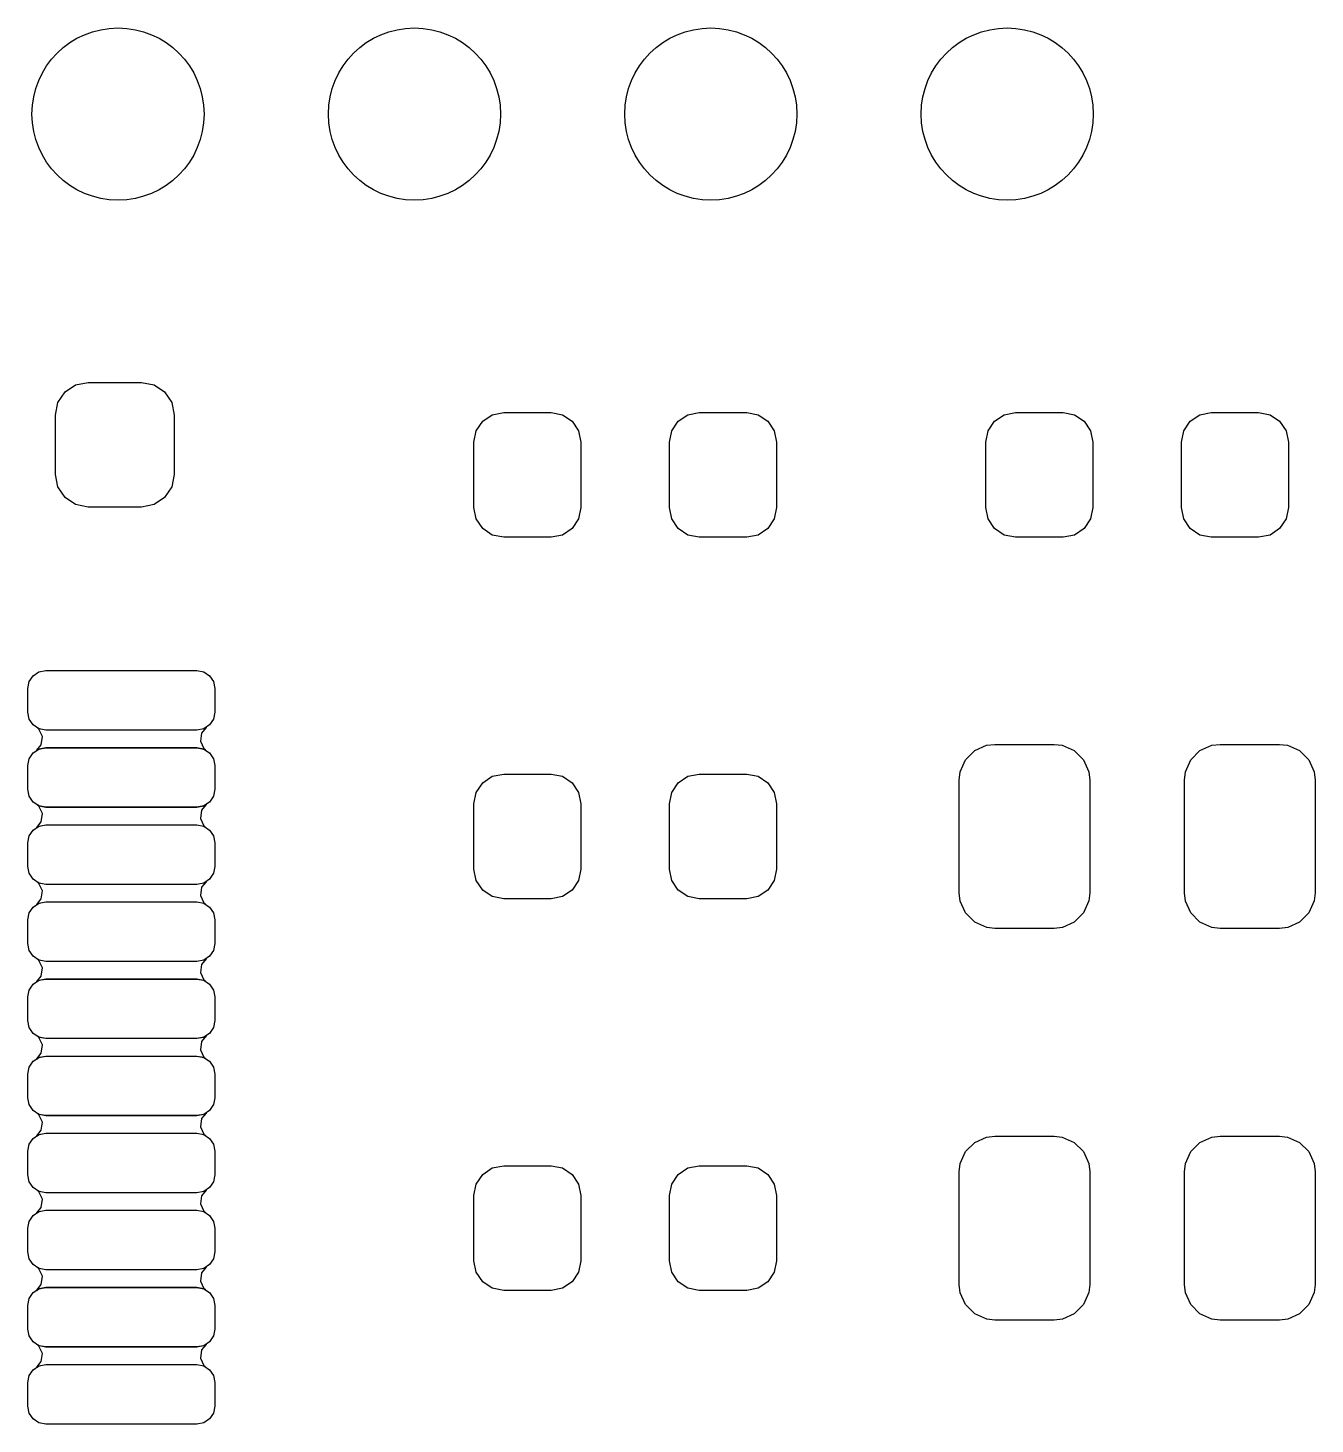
# Model space of a CAD drawing. Extents: x 123.1 to 169.3, y -139.9 to -48.2.
# Drawn here: x 156.51 to 167.36, y -108.33 to -96.56 of the extents above; entities that cross this region are included whole.
import ezdxf

# ---------------------------------------------------------------- set-up
doc = ezdxf.new("R2010")
doc.units = 0
doc.layers.add('BLACK', color=7, linetype='CONTINUOUS')

msp = doc.modelspace()

# ---------------------------------------------------------------- linework, layer by layer
at = {"layer": 'BLACK', "linetype": 'CONTINUOUS'}
for p, q in [((156.819, -99.6308), (156.908, -99.571)), ((156.908, -99.571), (157.014, -99.55)), ((157.014, -99.55), (157.464, -99.55)), ((157.464, -99.55), (157.57, -99.571)), ((157.57, -99.571), (157.659, -99.6308)), ((156.759, -99.7204), (156.819, -99.6308)), ((157.659, -99.6308), (157.719, -99.7204)), ((156.738, -99.826), (156.759, -99.7204)), ((157.719, -99.7204), (157.74, -99.826)), ((160.423, -99.8231), (160.519, -99.804)), ((160.519, -99.804), (160.919, -99.804)), ((160.919, -99.804), (161.015, -99.8231)), ((162.073, -99.8231), (162.169, -99.804)), ((162.169, -99.804), (162.569, -99.804)), ((162.569, -99.804), (162.665, -99.8231)), ((164.741, -99.8231), (164.837, -99.804)), ((164.837, -99.804), (165.237, -99.804)), ((165.237, -99.804), (165.333, -99.8231)), ((166.391, -99.8231), (166.487, -99.804)), ((166.487, -99.804), (166.887, -99.804)), ((166.887, -99.804), (166.983, -99.8231)), ((156.738, -100.326), (156.738, -99.826)), ((157.74, -99.826), (157.74, -100.326)), ((160.287, -99.9589), (160.342, -99.8775)), ((160.342, -99.8775), (160.423, -99.8231)), ((161.015, -99.8231), (161.096, -99.8775)), ((161.096, -99.8775), (161.151, -99.9589)), ((161.937, -99.9589), (161.992, -99.8775)), ((161.992, -99.8775), (162.073, -99.8231)), ((162.665, -99.8231), (162.746, -99.8775)), ((162.746, -99.8775), (162.801, -99.9589)), ((164.605, -99.9589), (164.66, -99.8775)), ((164.66, -99.8775), (164.741, -99.8231)), ((165.333, -99.8231), (165.414, -99.8775)), ((165.414, -99.8775), (165.469, -99.9589)), ((166.255, -99.9589), (166.31, -99.8775)), ((166.31, -99.8775), (166.391, -99.8231)), ((166.983, -99.8231), (167.064, -99.8775)), ((167.064, -99.8775), (167.119, -99.9589)), ((160.268, -100.055), (160.287, -99.9589)), ((161.151, -99.9589), (161.17, -100.055)), ((161.918, -100.055), (161.937, -99.9589)), ((162.801, -99.9589), (162.82, -100.055)), ((164.586, -100.055), (164.605, -99.9589)), ((165.469, -99.9589), (165.488, -100.055)), ((166.236, -100.055), (166.255, -99.9589)), ((167.119, -99.9589), (167.138, -100.055)), ((160.268, -100.605), (160.268, -100.055)), ((161.17, -100.055), (161.17, -100.605)), ((161.918, -100.605), (161.918, -100.055)), ((162.82, -100.055), (162.82, -100.605)), ((164.586, -100.605), (164.586, -100.055)), ((165.488, -100.055), (165.488, -100.605)), ((166.236, -100.605), (166.236, -100.055)), ((167.138, -100.055), (167.138, -100.605)), ((156.759, -100.432), (156.738, -100.326)), ((157.74, -100.326), (157.719, -100.432)), ((156.819, -100.521), (156.759, -100.432)), ((157.719, -100.432), (157.659, -100.521)), ((156.908, -100.581), (156.819, -100.521)), ((157.014, -100.602), (156.908, -100.581)), ((157.464, -100.602), (157.014, -100.602)), ((157.57, -100.581), (157.464, -100.602)), ((157.659, -100.521), (157.57, -100.581)), ((160.287, -100.701), (160.268, -100.605)), ((161.17, -100.605), (161.151, -100.701)), ((161.937, -100.701), (161.918, -100.605)), ((162.82, -100.605), (162.801, -100.701)), ((164.605, -100.701), (164.586, -100.605)), ((165.488, -100.605), (165.469, -100.701)), ((166.255, -100.701), (166.236, -100.605)), ((167.138, -100.605), (167.119, -100.701)), ((160.342, -100.782), (160.287, -100.701)), ((161.151, -100.701), (161.096, -100.782)), ((161.992, -100.782), (161.937, -100.701)), ((162.801, -100.701), (162.746, -100.782)), ((164.66, -100.782), (164.605, -100.701)), ((165.469, -100.701), (165.414, -100.782)), ((166.31, -100.782), (166.255, -100.701)), ((167.119, -100.701), (167.064, -100.782)), ((160.423, -100.837), (160.342, -100.782)), ((160.519, -100.856), (160.423, -100.837)), ((160.919, -100.856), (160.519, -100.856)), ((161.015, -100.837), (160.919, -100.856)), ((161.096, -100.782), (161.015, -100.837)), ((162.073, -100.837), (161.992, -100.782)), ((162.169, -100.856), (162.073, -100.837)), ((162.569, -100.856), (162.169, -100.856)), ((162.665, -100.837), (162.569, -100.856)), ((162.746, -100.782), (162.665, -100.837)), ((164.741, -100.837), (164.66, -100.782)), ((164.837, -100.856), (164.741, -100.837)), ((165.237, -100.856), (164.837, -100.856)), ((165.333, -100.837), (165.237, -100.856)), ((165.414, -100.782), (165.333, -100.837)), ((166.391, -100.837), (166.31, -100.782)), ((166.487, -100.856), (166.391, -100.837)), ((166.887, -100.856), (166.487, -100.856)), ((166.983, -100.837), (166.887, -100.856)), ((167.064, -100.782), (166.983, -100.837)), ((156.517, -102.073), (156.55, -102.024)), ((156.55, -102.024), (156.599, -101.991)), ((156.599, -101.991), (156.657, -101.98)), ((156.657, -101.98), (157.932, -101.98)), ((157.932, -101.98), (157.99, -101.991)), ((157.99, -101.991), (158.039, -102.024)), ((158.039, -102.024), (158.072, -102.073)), ((156.506, -102.131), (156.517, -102.073)), ((156.506, -102.331), (156.506, -102.131)), ((158.072, -102.073), (158.083, -102.131)), ((158.083, -102.131), (158.083, -102.331)), ((156.517, -102.389), (156.506, -102.331)), ((156.55, -102.438), (156.517, -102.389)), ((158.072, -102.389), (158.039, -102.438)), ((158.083, -102.331), (158.072, -102.389)), ((156.599, -102.471), (156.55, -102.438)), ((156.589, -102.464), (156.59, -102.463)), ((156.589, -102.466), (156.589, -102.464)), ((156.598, -102.474), (156.589, -102.466)), ((156.59, -102.463), (156.592, -102.463)), ((156.592, -102.463), (156.6, -102.469)), ((156.628, -102.536), (156.598, -102.474)), ((156.657, -102.482), (156.599, -102.471)), ((156.6, -102.469), (156.657, -102.48)), ((156.657, -102.48), (157.932, -102.48)), ((157.932, -102.482), (156.657, -102.482)), ((157.932, -102.48), (157.989, -102.469)), ((157.99, -102.471), (157.932, -102.482)), ((157.97, -102.507), (157.961, -102.576)), ((158.009, -102.46), (157.97, -102.507)), ((157.989, -102.469), (158.006, -102.457)), ((158.039, -102.438), (157.99, -102.471)), ((158.006, -102.457), (158.008, -102.457)), ((158.008, -102.457), (158.01, -102.458)), ((158.01, -102.458), (158.009, -102.46)), ((156.58, -102.652), (156.619, -102.605)), ((156.599, -102.641), (156.657, -102.63)), ((156.657, -102.632), (156.6, -102.643)), ((156.619, -102.605), (156.628, -102.536)), ((156.657, -102.63), (157.932, -102.63)), ((157.932, -102.632), (156.657, -102.632)), ((157.932, -102.63), (157.99, -102.641)), ((157.989, -102.643), (157.932, -102.632)), ((157.961, -102.576), (157.991, -102.638)), ((164.492, -102.655), (164.592, -102.61)), ((164.592, -102.61), (164.662, -102.602)), ((164.662, -102.602), (165.162, -102.602)), ((165.162, -102.602), (165.231, -102.61)), ((165.231, -102.61), (165.332, -102.655)), ((166.392, -102.655), (166.492, -102.61)), ((166.492, -102.61), (166.562, -102.602)), ((166.562, -102.602), (167.062, -102.602)), ((167.062, -102.602), (167.131, -102.61)), ((167.131, -102.61), (167.232, -102.655)), ((156.506, -102.781), (156.517, -102.723)), ((156.517, -102.723), (156.55, -102.674)), ((156.55, -102.674), (156.599, -102.641)), ((156.579, -102.654), (156.58, -102.652)), ((156.581, -102.655), (156.579, -102.654)), ((156.583, -102.655), (156.581, -102.655)), ((156.6, -102.643), (156.583, -102.655)), ((157.997, -102.649), (157.989, -102.643)), ((157.99, -102.641), (158.039, -102.674)), ((157.991, -102.638), (158, -102.646)), ((157.999, -102.649), (157.997, -102.649)), ((158, -102.648), (157.999, -102.649)), ((158, -102.646), (158, -102.648)), ((158.039, -102.674), (158.072, -102.723)), ((158.072, -102.723), (158.083, -102.781)), ((164.369, -102.834), (164.414, -102.733)), ((164.414, -102.733), (164.492, -102.655)), ((165.332, -102.655), (165.41, -102.733)), ((165.41, -102.733), (165.455, -102.833)), ((166.269, -102.834), (166.314, -102.733)), ((166.314, -102.733), (166.392, -102.655)), ((167.232, -102.655), (167.31, -102.733)), ((167.31, -102.733), (167.355, -102.833)), ((156.506, -102.981), (156.506, -102.781)), ((158.083, -102.781), (158.083, -102.981)), ((160.423, -102.871), (160.519, -102.852)), ((160.519, -102.852), (160.919, -102.852)), ((160.919, -102.852), (161.015, -102.871)), ((162.073, -102.871), (162.169, -102.852)), ((162.169, -102.852), (162.569, -102.852)), ((162.569, -102.852), (162.665, -102.871)), ((164.361, -102.903), (164.369, -102.834)), ((165.455, -102.833), (165.463, -102.903)), ((166.261, -102.903), (166.269, -102.834)), ((167.355, -102.833), (167.363, -102.903)), ((156.517, -103.039), (156.506, -102.981)), ((158.083, -102.981), (158.072, -103.039)), ((160.287, -103.007), (160.342, -102.926)), ((160.342, -102.926), (160.423, -102.871)), ((161.015, -102.871), (161.096, -102.926)), ((161.096, -102.926), (161.151, -103.007)), ((161.937, -103.007), (161.992, -102.926)), ((161.992, -102.926), (162.073, -102.871)), ((162.665, -102.871), (162.746, -102.926)), ((162.746, -102.926), (162.801, -103.007)), ((164.361, -103.853), (164.361, -102.903)), ((165.463, -102.903), (165.463, -103.853)), ((166.261, -103.853), (166.261, -102.903)), ((167.363, -102.903), (167.363, -103.853)), ((156.55, -103.088), (156.517, -103.039)), ((156.599, -103.121), (156.55, -103.088)), ((158.039, -103.088), (157.99, -103.121)), ((158.072, -103.039), (158.039, -103.088)), ((160.268, -103.103), (160.287, -103.007)), ((160.268, -103.653), (160.268, -103.103)), ((161.151, -103.007), (161.17, -103.103)), ((161.17, -103.103), (161.17, -103.653)), ((161.918, -103.103), (161.937, -103.007)), ((161.918, -103.653), (161.918, -103.103)), ((162.801, -103.007), (162.82, -103.103)), ((162.82, -103.103), (162.82, -103.653)), ((156.589, -103.114), (156.59, -103.113)), ((156.589, -103.116), (156.589, -103.114)), ((156.598, -103.124), (156.589, -103.116)), ((156.59, -103.113), (156.592, -103.113)), ((156.592, -103.113), (156.6, -103.119)), ((156.628, -103.186), (156.598, -103.124)), ((156.657, -103.132), (156.599, -103.121)), ((156.6, -103.119), (156.657, -103.13)), ((156.619, -103.255), (156.628, -103.186)), ((156.657, -103.13), (157.932, -103.13)), ((157.932, -103.132), (156.657, -103.132)), ((157.932, -103.13), (157.989, -103.119)), ((157.99, -103.121), (157.932, -103.132)), ((157.97, -103.157), (157.961, -103.226)), ((158.009, -103.11), (157.97, -103.157)), ((157.989, -103.119), (158.006, -103.107)), ((158.006, -103.107), (158.008, -103.107)), ((158.008, -103.107), (158.01, -103.108)), ((158.01, -103.108), (158.009, -103.11)), ((156.517, -103.373), (156.55, -103.324)), ((156.55, -103.324), (156.599, -103.291)), ((156.579, -103.304), (156.58, -103.302)), ((156.581, -103.305), (156.579, -103.304)), ((156.58, -103.302), (156.619, -103.255)), ((156.583, -103.305), (156.581, -103.305)), ((156.6, -103.293), (156.583, -103.305)), ((156.599, -103.291), (156.657, -103.28)), ((156.657, -103.282), (156.6, -103.293)), ((156.657, -103.28), (157.932, -103.28)), ((157.932, -103.282), (156.657, -103.282)), ((157.932, -103.28), (157.99, -103.291)), ((157.989, -103.293), (157.932, -103.282)), ((157.961, -103.226), (157.991, -103.288)), ((157.997, -103.299), (157.989, -103.293)), ((157.99, -103.291), (158.039, -103.324)), ((157.991, -103.288), (158, -103.296)), ((157.999, -103.299), (157.997, -103.299)), ((158, -103.298), (157.999, -103.299)), ((158, -103.296), (158, -103.298)), ((158.039, -103.324), (158.072, -103.373)), ((156.506, -103.431), (156.517, -103.373)), ((156.506, -103.631), (156.506, -103.431)), ((158.072, -103.373), (158.083, -103.431)), ((158.083, -103.431), (158.083, -103.631)), ((156.517, -103.689), (156.506, -103.631)), ((156.55, -103.738), (156.517, -103.689)), ((158.072, -103.689), (158.039, -103.738)), ((158.083, -103.631), (158.072, -103.689)), ((160.287, -103.749), (160.268, -103.653)), ((161.17, -103.653), (161.151, -103.749)), ((161.937, -103.749), (161.918, -103.653)), ((162.82, -103.653), (162.801, -103.749)), ((156.599, -103.771), (156.55, -103.738)), ((156.589, -103.764), (156.59, -103.763)), ((156.589, -103.766), (156.589, -103.764)), ((156.598, -103.774), (156.589, -103.766)), ((156.59, -103.763), (156.592, -103.763)), ((156.592, -103.763), (156.6, -103.769)), ((156.628, -103.836), (156.598, -103.774)), ((156.657, -103.782), (156.599, -103.771)), ((156.6, -103.769), (156.657, -103.78)), ((156.657, -103.78), (157.932, -103.78)), ((157.932, -103.782), (156.657, -103.782)), ((157.932, -103.78), (157.989, -103.769)), ((157.99, -103.771), (157.932, -103.782)), ((157.97, -103.807), (157.961, -103.876)), ((158.009, -103.76), (157.97, -103.807)), ((157.989, -103.769), (158.006, -103.757)), ((158.039, -103.738), (157.99, -103.771)), ((158.006, -103.757), (158.008, -103.757)), ((158.008, -103.757), (158.01, -103.758)), ((158.01, -103.758), (158.009, -103.76)), ((160.342, -103.83), (160.287, -103.749)), ((161.151, -103.749), (161.096, -103.83)), ((161.992, -103.83), (161.937, -103.749)), ((162.801, -103.749), (162.746, -103.83)), ((156.58, -103.952), (156.619, -103.905)), ((156.619, -103.905), (156.628, -103.836)), ((157.961, -103.876), (157.991, -103.938)), ((160.423, -103.885), (160.342, -103.83)), ((160.519, -103.904), (160.423, -103.885)), ((160.919, -103.904), (160.519, -103.904)), ((161.015, -103.885), (160.919, -103.904)), ((161.096, -103.83), (161.015, -103.885)), ((162.073, -103.885), (161.992, -103.83)), ((162.169, -103.904), (162.073, -103.885)), ((162.569, -103.904), (162.169, -103.904)), ((162.665, -103.885), (162.569, -103.904)), ((162.746, -103.83), (162.665, -103.885)), ((164.369, -103.923), (164.361, -103.853)), ((164.414, -104.023), (164.369, -103.923)), ((165.455, -103.922), (165.41, -104.023)), ((165.463, -103.853), (165.455, -103.922)), ((166.269, -103.923), (166.261, -103.853)), ((166.314, -104.023), (166.269, -103.923)), ((167.355, -103.922), (167.31, -104.023)), ((167.363, -103.853), (167.355, -103.922)), ((156.506, -104.081), (156.517, -104.023)), ((156.517, -104.023), (156.55, -103.974)), ((156.55, -103.974), (156.599, -103.941)), ((156.579, -103.954), (156.58, -103.952)), ((156.581, -103.955), (156.579, -103.954)), ((156.583, -103.955), (156.581, -103.955)), ((156.6, -103.943), (156.583, -103.955)), ((156.599, -103.941), (156.657, -103.93)), ((156.657, -103.932), (156.6, -103.943)), ((156.657, -103.93), (157.932, -103.93)), ((157.932, -103.932), (156.657, -103.932)), ((157.932, -103.93), (157.99, -103.941)), ((157.989, -103.943), (157.932, -103.932)), ((157.997, -103.949), (157.989, -103.943)), ((157.99, -103.941), (158.039, -103.974)), ((157.991, -103.938), (158, -103.946)), ((157.999, -103.949), (157.997, -103.949)), ((158, -103.948), (157.999, -103.949)), ((158, -103.946), (158, -103.948)), ((158.039, -103.974), (158.072, -104.023)), ((158.072, -104.023), (158.083, -104.081)), ((164.492, -104.101), (164.414, -104.023)), ((165.41, -104.023), (165.332, -104.101)), ((166.392, -104.101), (166.314, -104.023)), ((167.31, -104.023), (167.232, -104.101)), ((156.506, -104.281), (156.506, -104.081)), ((158.083, -104.081), (158.083, -104.281)), ((164.593, -104.146), (164.492, -104.101)), ((164.662, -104.154), (164.593, -104.146)), ((165.162, -104.154), (164.662, -104.154)), ((165.232, -104.146), (165.162, -104.154)), ((165.332, -104.101), (165.232, -104.146)), ((166.493, -104.146), (166.392, -104.101)), ((166.562, -104.154), (166.493, -104.146)), ((167.062, -104.154), (166.562, -104.154)), ((167.132, -104.146), (167.062, -104.154)), ((167.232, -104.101), (167.132, -104.146)), ((156.517, -104.339), (156.506, -104.281)), ((156.55, -104.388), (156.517, -104.339)), ((156.599, -104.421), (156.55, -104.388)), ((158.039, -104.388), (157.99, -104.421)), ((158.072, -104.339), (158.039, -104.388)), ((158.083, -104.281), (158.072, -104.339)), ((156.589, -104.414), (156.59, -104.413)), ((156.589, -104.416), (156.589, -104.414)), ((156.598, -104.424), (156.589, -104.416)), ((156.59, -104.413), (156.592, -104.413)), ((156.592, -104.413), (156.6, -104.419)), ((156.628, -104.486), (156.598, -104.424)), ((156.657, -104.432), (156.599, -104.421)), ((156.6, -104.419), (156.657, -104.43)), ((156.619, -104.555), (156.628, -104.486)), ((156.657, -104.43), (157.932, -104.43)), ((157.932, -104.432), (156.657, -104.432)), ((157.932, -104.43), (157.989, -104.419)), ((157.99, -104.421), (157.932, -104.432)), ((157.97, -104.457), (157.961, -104.526)), ((158.009, -104.41), (157.97, -104.457)), ((157.989, -104.419), (158.006, -104.407)), ((158.006, -104.407), (158.008, -104.407)), ((158.008, -104.407), (158.01, -104.408)), ((158.01, -104.408), (158.009, -104.41)), ((156.517, -104.673), (156.55, -104.624)), ((156.55, -104.624), (156.599, -104.591)), ((156.579, -104.604), (156.58, -104.602)), ((156.581, -104.605), (156.579, -104.604)), ((156.58, -104.602), (156.619, -104.555)), ((156.583, -104.605), (156.581, -104.605)), ((156.6, -104.593), (156.583, -104.605)), ((156.599, -104.591), (156.657, -104.58)), ((156.657, -104.582), (156.6, -104.593)), ((156.657, -104.58), (157.932, -104.58)), ((157.932, -104.582), (156.657, -104.582)), ((157.932, -104.58), (157.99, -104.591)), ((157.989, -104.593), (157.932, -104.582)), ((157.961, -104.526), (157.991, -104.588)), ((157.997, -104.599), (157.989, -104.593)), ((157.99, -104.591), (158.039, -104.624)), ((157.991, -104.588), (158, -104.596)), ((157.999, -104.599), (157.997, -104.599)), ((158, -104.598), (157.999, -104.599)), ((158, -104.596), (158, -104.598)), ((158.039, -104.624), (158.072, -104.673)), ((156.506, -104.731), (156.517, -104.673)), ((156.506, -104.931), (156.506, -104.731)), ((158.072, -104.673), (158.083, -104.731)), ((158.083, -104.731), (158.083, -104.931)), ((156.517, -104.989), (156.506, -104.931)), ((158.083, -104.931), (158.072, -104.989)), ((156.55, -105.038), (156.517, -104.989)), ((156.599, -105.071), (156.55, -105.038)), ((156.589, -105.064), (156.59, -105.063)), ((156.589, -105.066), (156.589, -105.064)), ((156.598, -105.074), (156.589, -105.066)), ((156.59, -105.063), (156.592, -105.063)), ((156.592, -105.063), (156.6, -105.069)), ((156.628, -105.136), (156.598, -105.074)), ((156.657, -105.082), (156.599, -105.071)), ((156.6, -105.069), (156.657, -105.08)), ((156.657, -105.08), (157.932, -105.08)), ((157.932, -105.082), (156.657, -105.082)), ((157.932, -105.08), (157.989, -105.069)), ((157.99, -105.071), (157.932, -105.082)), ((158.009, -105.06), (157.97, -105.107)), ((157.989, -105.069), (158.006, -105.057)), ((158.039, -105.038), (157.99, -105.071)), ((158.006, -105.057), (158.008, -105.057)), ((158.008, -105.057), (158.01, -105.058)), ((158.01, -105.058), (158.009, -105.06)), ((158.072, -104.989), (158.039, -105.038)), ((156.58, -105.252), (156.619, -105.205)), ((156.619, -105.205), (156.628, -105.136)), ((157.97, -105.107), (157.961, -105.176)), ((157.961, -105.176), (157.991, -105.238)), ((156.506, -105.381), (156.517, -105.323)), ((156.517, -105.323), (156.55, -105.274)), ((156.55, -105.274), (156.599, -105.241)), ((156.579, -105.254), (156.58, -105.252)), ((156.581, -105.255), (156.579, -105.254)), ((156.583, -105.255), (156.581, -105.255)), ((156.6, -105.243), (156.583, -105.255)), ((156.599, -105.241), (156.657, -105.23)), ((156.657, -105.232), (156.6, -105.243)), ((156.657, -105.23), (157.932, -105.23)), ((157.932, -105.232), (156.657, -105.232)), ((157.932, -105.23), (157.99, -105.241)), ((157.989, -105.243), (157.932, -105.232)), ((157.997, -105.249), (157.989, -105.243)), ((157.99, -105.241), (158.039, -105.274)), ((157.991, -105.238), (158, -105.246)), ((157.999, -105.249), (157.997, -105.249)), ((158, -105.248), (157.999, -105.249)), ((158, -105.246), (158, -105.248)), ((158.039, -105.274), (158.072, -105.323)), ((158.072, -105.323), (158.083, -105.381)), ((156.506, -105.581), (156.506, -105.381)), ((158.083, -105.381), (158.083, -105.581)), ((156.517, -105.639), (156.506, -105.581)), ((156.55, -105.688), (156.517, -105.639)), ((156.599, -105.721), (156.55, -105.688)), ((158.039, -105.688), (157.99, -105.721)), ((158.072, -105.639), (158.039, -105.688)), ((158.083, -105.581), (158.072, -105.639)), ((156.589, -105.714), (156.59, -105.713)), ((156.589, -105.716), (156.589, -105.714)), ((156.598, -105.724), (156.589, -105.716)), ((156.59, -105.713), (156.592, -105.713)), ((156.592, -105.713), (156.6, -105.719)), ((156.628, -105.786), (156.598, -105.724)), ((156.657, -105.732), (156.599, -105.721)), ((156.6, -105.719), (156.657, -105.73)), ((156.619, -105.855), (156.628, -105.786)), ((156.657, -105.73), (157.932, -105.73)), ((157.932, -105.732), (156.657, -105.732)), ((157.932, -105.73), (157.989, -105.719)), ((157.99, -105.721), (157.932, -105.732)), ((157.97, -105.757), (157.961, -105.826)), ((158.009, -105.71), (157.97, -105.757)), ((157.989, -105.719), (158.006, -105.707)), ((158.006, -105.707), (158.008, -105.707)), ((158.008, -105.707), (158.01, -105.708)), ((158.01, -105.708), (158.009, -105.71)), ((156.517, -105.973), (156.55, -105.924)), ((156.55, -105.924), (156.599, -105.891)), ((156.579, -105.904), (156.58, -105.902)), ((156.581, -105.905), (156.579, -105.904)), ((156.58, -105.902), (156.619, -105.855)), ((156.583, -105.905), (156.581, -105.905)), ((156.6, -105.893), (156.583, -105.905)), ((156.599, -105.891), (156.657, -105.88)), ((156.657, -105.882), (156.6, -105.893)), ((156.657, -105.88), (157.932, -105.88)), ((157.932, -105.882), (156.657, -105.882)), ((157.932, -105.88), (157.99, -105.891)), ((157.989, -105.893), (157.932, -105.882)), ((157.961, -105.826), (157.991, -105.888)), ((157.997, -105.899), (157.989, -105.893)), ((157.99, -105.891), (158.039, -105.924)), ((157.991, -105.888), (158, -105.896)), ((157.999, -105.899), (157.997, -105.899)), ((158, -105.898), (157.999, -105.899)), ((158, -105.896), (158, -105.898)), ((158.039, -105.924), (158.072, -105.973)), ((164.492, -105.957), (164.592, -105.912)), ((164.592, -105.912), (164.662, -105.904)), ((164.662, -105.904), (165.162, -105.904)), ((165.162, -105.904), (165.231, -105.912)), ((165.231, -105.912), (165.332, -105.957)), ((166.392, -105.957), (166.492, -105.912)), ((166.492, -105.912), (166.562, -105.904)), ((166.562, -105.904), (167.062, -105.904)), ((167.062, -105.904), (167.131, -105.912)), ((167.131, -105.912), (167.232, -105.957)), ((156.506, -106.031), (156.517, -105.973)), ((156.506, -106.231), (156.506, -106.031)), ((158.072, -105.973), (158.083, -106.031)), ((158.083, -106.031), (158.083, -106.231)), ((164.369, -106.136), (164.414, -106.035)), ((164.414, -106.035), (164.492, -105.957)), ((165.332, -105.957), (165.41, -106.035)), ((165.41, -106.035), (165.455, -106.135)), ((166.269, -106.136), (166.314, -106.035)), ((166.314, -106.035), (166.392, -105.957)), ((167.232, -105.957), (167.31, -106.035)), ((167.31, -106.035), (167.355, -106.135)), ((160.423, -106.173), (160.519, -106.154)), ((160.519, -106.154), (160.919, -106.154)), ((160.919, -106.154), (161.015, -106.173)), ((162.073, -106.173), (162.169, -106.154)), ((162.169, -106.154), (162.569, -106.154)), ((162.569, -106.154), (162.665, -106.173)), ((164.361, -106.205), (164.369, -106.136)), ((165.455, -106.135), (165.463, -106.205)), ((166.261, -106.205), (166.269, -106.136)), ((167.355, -106.135), (167.363, -106.205)), ((156.517, -106.289), (156.506, -106.231)), ((158.083, -106.231), (158.072, -106.289)), ((160.287, -106.309), (160.342, -106.228)), ((160.342, -106.228), (160.423, -106.173)), ((161.015, -106.173), (161.096, -106.228)), ((161.096, -106.228), (161.151, -106.309)), ((161.937, -106.309), (161.992, -106.228)), ((161.992, -106.228), (162.073, -106.173)), ((162.665, -106.173), (162.746, -106.228)), ((162.746, -106.228), (162.801, -106.309)), ((164.361, -107.155), (164.361, -106.205)), ((165.463, -106.205), (165.463, -107.155)), ((166.261, -107.155), (166.261, -106.205)), ((167.363, -106.205), (167.363, -107.155)), ((156.55, -106.338), (156.517, -106.289)), ((156.599, -106.371), (156.55, -106.338)), ((156.589, -106.364), (156.59, -106.363)), ((156.589, -106.366), (156.589, -106.364)), ((156.598, -106.374), (156.589, -106.366)), ((156.59, -106.363), (156.592, -106.363)), ((156.592, -106.363), (156.6, -106.369)), ((156.628, -106.436), (156.598, -106.374)), ((156.657, -106.382), (156.599, -106.371)), ((156.6, -106.369), (156.657, -106.38)), ((156.657, -106.38), (157.932, -106.38)), ((157.932, -106.382), (156.657, -106.382)), ((157.932, -106.38), (157.989, -106.369)), ((157.99, -106.371), (157.932, -106.382)), ((158.009, -106.36), (157.97, -106.407)), ((157.989, -106.369), (158.006, -106.357)), ((158.039, -106.338), (157.99, -106.371)), ((158.006, -106.357), (158.008, -106.357)), ((158.008, -106.357), (158.01, -106.358)), ((158.01, -106.358), (158.009, -106.36)), ((158.072, -106.289), (158.039, -106.338)), ((160.268, -106.405), (160.287, -106.309)), ((161.151, -106.309), (161.17, -106.405)), ((161.918, -106.405), (161.937, -106.309)), ((162.801, -106.309), (162.82, -106.405)), ((156.58, -106.552), (156.619, -106.505)), ((156.619, -106.505), (156.628, -106.436)), ((157.97, -106.407), (157.961, -106.476)), ((157.961, -106.476), (157.991, -106.538)), ((160.268, -106.955), (160.268, -106.405)), ((161.17, -106.405), (161.17, -106.955)), ((161.918, -106.955), (161.918, -106.405)), ((162.82, -106.405), (162.82, -106.955)), ((156.506, -106.681), (156.517, -106.623)), ((156.517, -106.623), (156.55, -106.574)), ((156.55, -106.574), (156.599, -106.541)), ((156.579, -106.554), (156.58, -106.552)), ((156.581, -106.555), (156.579, -106.554)), ((156.583, -106.555), (156.581, -106.555)), ((156.6, -106.543), (156.583, -106.555)), ((156.599, -106.541), (156.657, -106.53)), ((156.657, -106.532), (156.6, -106.543)), ((156.657, -106.53), (157.932, -106.53)), ((157.932, -106.532), (156.657, -106.532)), ((157.932, -106.53), (157.99, -106.541)), ((157.989, -106.543), (157.932, -106.532)), ((157.997, -106.549), (157.989, -106.543)), ((157.99, -106.541), (158.039, -106.574)), ((157.991, -106.538), (158, -106.546)), ((157.999, -106.549), (157.997, -106.549)), ((158, -106.548), (157.999, -106.549)), ((158, -106.546), (158, -106.548)), ((158.039, -106.574), (158.072, -106.623)), ((158.072, -106.623), (158.083, -106.681)), ((156.506, -106.881), (156.506, -106.681)), ((158.083, -106.681), (158.083, -106.881)), ((156.517, -106.939), (156.506, -106.881)), ((156.55, -106.988), (156.517, -106.939)), ((158.072, -106.939), (158.039, -106.988)), ((158.083, -106.881), (158.072, -106.939)), ((160.287, -107.051), (160.268, -106.955)), ((161.17, -106.955), (161.151, -107.051)), ((161.937, -107.051), (161.918, -106.955)), ((162.82, -106.955), (162.801, -107.051)), ((156.599, -107.021), (156.55, -106.988)), ((156.589, -107.014), (156.59, -107.013)), ((156.589, -107.016), (156.589, -107.014)), ((156.598, -107.024), (156.589, -107.016)), ((156.59, -107.013), (156.592, -107.013)), ((156.592, -107.013), (156.6, -107.019)), ((156.628, -107.086), (156.598, -107.024)), ((156.657, -107.032), (156.599, -107.021)), ((156.6, -107.019), (156.657, -107.03)), ((156.619, -107.155), (156.628, -107.086)), ((156.657, -107.03), (157.932, -107.03)), ((157.932, -107.032), (156.657, -107.032)), ((157.932, -107.03), (157.989, -107.019)), ((157.99, -107.021), (157.932, -107.032)), ((157.97, -107.057), (157.961, -107.126)), ((158.009, -107.01), (157.97, -107.057)), ((157.989, -107.019), (158.006, -107.007)), ((158.039, -106.988), (157.99, -107.021)), ((158.006, -107.007), (158.008, -107.007)), ((158.008, -107.007), (158.01, -107.008)), ((158.01, -107.008), (158.009, -107.01)), ((160.342, -107.132), (160.287, -107.051)), ((161.151, -107.051), (161.096, -107.132)), ((161.992, -107.132), (161.937, -107.051)), ((162.801, -107.051), (162.746, -107.132)), ((156.55, -107.224), (156.599, -107.191)), ((156.579, -107.204), (156.58, -107.202)), ((156.581, -107.205), (156.579, -107.204)), ((156.58, -107.202), (156.619, -107.155)), ((156.583, -107.205), (156.581, -107.205)), ((156.6, -107.193), (156.583, -107.205)), ((156.599, -107.191), (156.657, -107.18)), ((156.657, -107.182), (156.6, -107.193)), ((156.657, -107.18), (157.932, -107.18)), ((157.932, -107.182), (156.657, -107.182)), ((157.932, -107.18), (157.99, -107.191)), ((157.989, -107.193), (157.932, -107.182)), ((157.961, -107.126), (157.991, -107.188)), ((157.997, -107.199), (157.989, -107.193)), ((157.99, -107.191), (158.039, -107.224)), ((157.991, -107.188), (158, -107.196)), ((157.999, -107.199), (157.997, -107.199)), ((158, -107.198), (157.999, -107.199)), ((158, -107.196), (158, -107.198)), ((160.423, -107.187), (160.342, -107.132)), ((160.519, -107.206), (160.423, -107.187)), ((160.919, -107.206), (160.519, -107.206)), ((161.015, -107.187), (160.919, -107.206)), ((161.096, -107.132), (161.015, -107.187)), ((162.073, -107.187), (161.992, -107.132)), ((162.169, -107.206), (162.073, -107.187)), ((162.569, -107.206), (162.169, -107.206)), ((162.665, -107.187), (162.569, -107.206)), ((162.746, -107.132), (162.665, -107.187)), ((164.369, -107.225), (164.361, -107.155)), ((165.463, -107.155), (165.455, -107.224)), ((166.269, -107.225), (166.261, -107.155)), ((167.363, -107.155), (167.355, -107.224)), ((156.506, -107.331), (156.517, -107.273)), ((156.506, -107.531), (156.506, -107.331)), ((156.517, -107.273), (156.55, -107.224)), ((158.039, -107.224), (158.072, -107.273)), ((158.072, -107.273), (158.083, -107.331)), ((158.083, -107.331), (158.083, -107.531)), ((164.414, -107.325), (164.369, -107.225)), ((164.492, -107.403), (164.414, -107.325)), ((165.41, -107.325), (165.332, -107.403)), ((165.455, -107.224), (165.41, -107.325)), ((166.314, -107.325), (166.269, -107.225)), ((166.392, -107.403), (166.314, -107.325)), ((167.31, -107.325), (167.232, -107.403)), ((167.355, -107.224), (167.31, -107.325)), ((164.593, -107.448), (164.492, -107.403)), ((164.662, -107.456), (164.593, -107.448)), ((165.162, -107.456), (164.662, -107.456)), ((165.232, -107.448), (165.162, -107.456)), ((165.332, -107.403), (165.232, -107.448)), ((166.493, -107.448), (166.392, -107.403)), ((166.562, -107.456), (166.493, -107.448)), ((167.062, -107.456), (166.562, -107.456)), ((167.132, -107.448), (167.062, -107.456)), ((167.232, -107.403), (167.132, -107.448)), ((156.517, -107.589), (156.506, -107.531)), ((158.083, -107.531), (158.072, -107.589)), ((156.55, -107.638), (156.517, -107.589)), ((156.599, -107.671), (156.55, -107.638)), ((156.589, -107.664), (156.59, -107.663)), ((156.589, -107.666), (156.589, -107.664)), ((156.598, -107.674), (156.589, -107.666)), ((156.59, -107.663), (156.592, -107.663)), ((156.592, -107.663), (156.6, -107.669)), ((156.628, -107.736), (156.598, -107.674)), ((156.657, -107.682), (156.599, -107.671)), ((156.6, -107.669), (156.657, -107.68)), ((156.657, -107.68), (157.932, -107.68)), ((157.932, -107.682), (156.657, -107.682)), ((157.932, -107.68), (157.989, -107.669)), ((157.99, -107.671), (157.932, -107.682)), ((158.009, -107.66), (157.97, -107.707)), ((157.989, -107.669), (158.006, -107.657)), ((158.039, -107.638), (157.99, -107.671)), ((158.006, -107.657), (158.008, -107.657)), ((158.008, -107.657), (158.01, -107.658)), ((158.01, -107.658), (158.009, -107.66)), ((158.072, -107.589), (158.039, -107.638)), ((156.58, -107.852), (156.619, -107.805)), ((156.619, -107.805), (156.628, -107.736)), ((157.97, -107.707), (157.961, -107.776)), ((157.961, -107.776), (157.991, -107.838)), ((156.506, -107.981), (156.517, -107.923)), ((156.517, -107.923), (156.55, -107.874)), ((156.55, -107.874), (156.599, -107.841)), ((156.579, -107.854), (156.58, -107.852)), ((156.581, -107.855), (156.579, -107.854)), ((156.583, -107.855), (156.581, -107.855)), ((156.6, -107.843), (156.583, -107.855)), ((156.599, -107.841), (156.657, -107.83)), ((156.657, -107.832), (156.6, -107.843)), ((156.657, -107.83), (157.932, -107.83)), ((157.932, -107.832), (156.657, -107.832)), ((157.932, -107.83), (157.99, -107.841)), ((157.989, -107.843), (157.932, -107.832)), ((157.997, -107.849), (157.989, -107.843)), ((157.99, -107.841), (158.039, -107.874)), ((157.991, -107.838), (158, -107.846)), ((157.999, -107.849), (157.997, -107.849)), ((158, -107.848), (157.999, -107.849)), ((158, -107.846), (158, -107.848)), ((158.039, -107.874), (158.072, -107.923)), ((158.072, -107.923), (158.083, -107.981)), ((156.506, -108.181), (156.506, -107.981)), ((158.083, -107.981), (158.083, -108.181)), ((156.517, -108.239), (156.506, -108.181)), ((156.55, -108.288), (156.517, -108.239)), ((158.072, -108.239), (158.039, -108.288)), ((158.083, -108.181), (158.072, -108.239)), ((156.599, -108.321), (156.55, -108.288)), ((156.657, -108.332), (156.599, -108.321)), ((157.932, -108.332), (156.657, -108.332)), ((157.99, -108.321), (157.932, -108.332)), ((158.039, -108.288), (157.99, -108.321))]:
    msp.add_line(p, q, dxfattribs=at)
at = {"layer": 'BLACK'}
for centre in [(157.266, -97.288), (159.766, -97.288), (162.266, -97.288), (164.766, -97.288)]:
    msp.add_circle(centre, 0.7258, dxfattribs=at)

doc.saveas('drawing.dxf')
